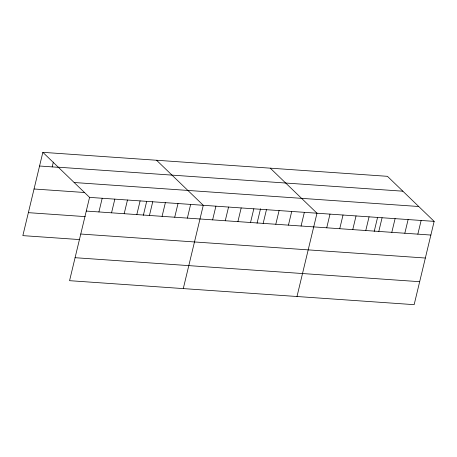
<?xml version="1.0" encoding="UTF-8"?>
<svg xmlns="http://www.w3.org/2000/svg" width="457" height="457" viewBox="0 0 457 457"><rect width="100%" height="100%" fill="white"/><g stroke="black" fill="none" stroke-linecap="round" stroke-linejoin="round"><path stroke-width="0.69" d="M42.849 152.335L89.561 197.378L69.567 280.678L414.151 304.665L434.15 221.371L387.433 176.322L42.849 152.335L22.85 235.629L79.707 239.588M52.195 166.896L53.349 162.109M98.912 211.945L102.197 198.258M111.548 212.825L114.833 199.138M124.184 213.705L127.469 200.017M136.82 214.584L140.105 200.897M143.344 215.316L146.657 201.508M149.45 215.464L152.735 201.777M162.086 216.344L165.371 202.657M174.723 217.224L178.007 203.536M187.359 218.103L190.643 204.416M183.28 288.596L203.279 205.296L156.562 160.253M212.625 219.863L215.91 206.176M225.261 220.742L228.546 207.055M237.897 221.622L241.182 207.935M250.533 222.502L253.818 208.815M257.057 223.233L260.53 208.769M263.163 223.382L266.454 209.694M275.8 224.261L279.084 210.574M288.436 225.141L291.72 211.454M301.072 226.021L304.356 212.334M296.993 296.507L316.992 213.213L270.276 168.17M326.721 227.803L330.005 214.122M339.74 228.711L343.024 215.024M352.758 229.62L356.043 215.933M365.777 230.522L369.062 216.841M374.214 231.391L377.528 217.583M378.796 231.431L382.081 217.743M391.809 232.333L395.099 218.652M404.828 233.241L408.112 219.56M417.847 234.15L421.131 220.463M58.262 167.199L402.851 191.192M39.565 166.017L58.513 167.336M74.148 182.514L418.732 206.507M34.047 188.992L84.585 192.506M89.561 197.378L434.15 221.371M86.276 211.065L430.865 235.052M28.363 212.659L85.219 216.618M80.763 234.035L425.347 258.028M75.079 257.702L419.669 281.695"/></g></svg>
